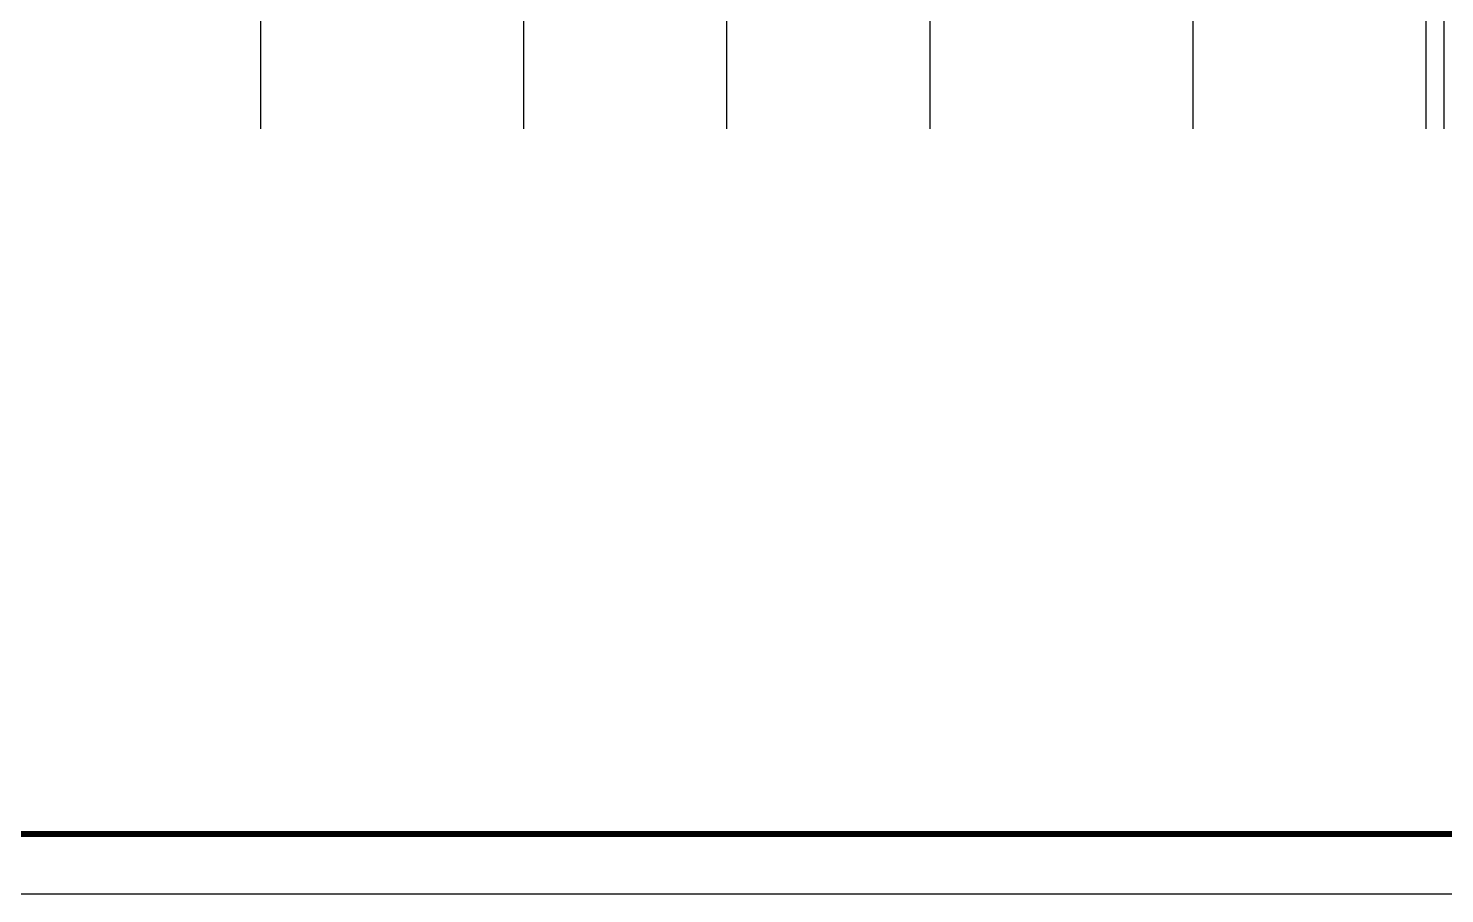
# Model space of a CAD drawing. Extents: x 23000734 to 24262965, y -11528137 to -9789882.
# Drawn here: x 24207525 to 24231225, y -10120633 to -10106160 of the extents above; entities that cross this region are included whole.
import ezdxf

# ---------------------------------------------------------------- set-up
doc = ezdxf.new("R2010")
doc.units = 0
doc.header["$LTSCALE"] = 1000
doc.linetypes.add('DOTE', pattern=[2.42, 2, -0.2, 0.02, -0.2])
doc.layers.add('DOTE', color=249, linetype='DOTE')
doc.layers.add('PUB_TITLE', color=4, linetype='Continuous')

msp = doc.modelspace()

# ---------------------------------------------------------------- linework, layer by layer
at = {"layer": 'DOTE'}
for p, q in [((24215815, -10107840), (24215815, -10085440)), ((24222615, -10107840), (24222615, -10085440)), ((24230915, -10107840), (24230915, -10085440)), ((24231215, -10107840), (24231215, -10085440)), ((24211415, -10107840), (24211415, -10097440)), ((24219215, -10107840), (24219215, -10097440)), ((24227015, -10107840), (24227015, -10097440))]:
    msp.add_line(p, q, dxfattribs=at)
at = {"layer": 'PUB_TITLE'}
msp.add_lwpolyline([(24173865, -10120633), (24262965, -10120633), (24262965, -10078633), (24173865, -10078633)], close=True, dxfattribs=at)
at = {"layer": 'PUB_TITLE', "const_width": 100}
msp.add_lwpolyline([(24176365, -10119633), (24261965, -10119633), (24261965, -10079633), (24176365, -10079633)], close=True, dxfattribs=at)

doc.saveas('drawing.dxf')
